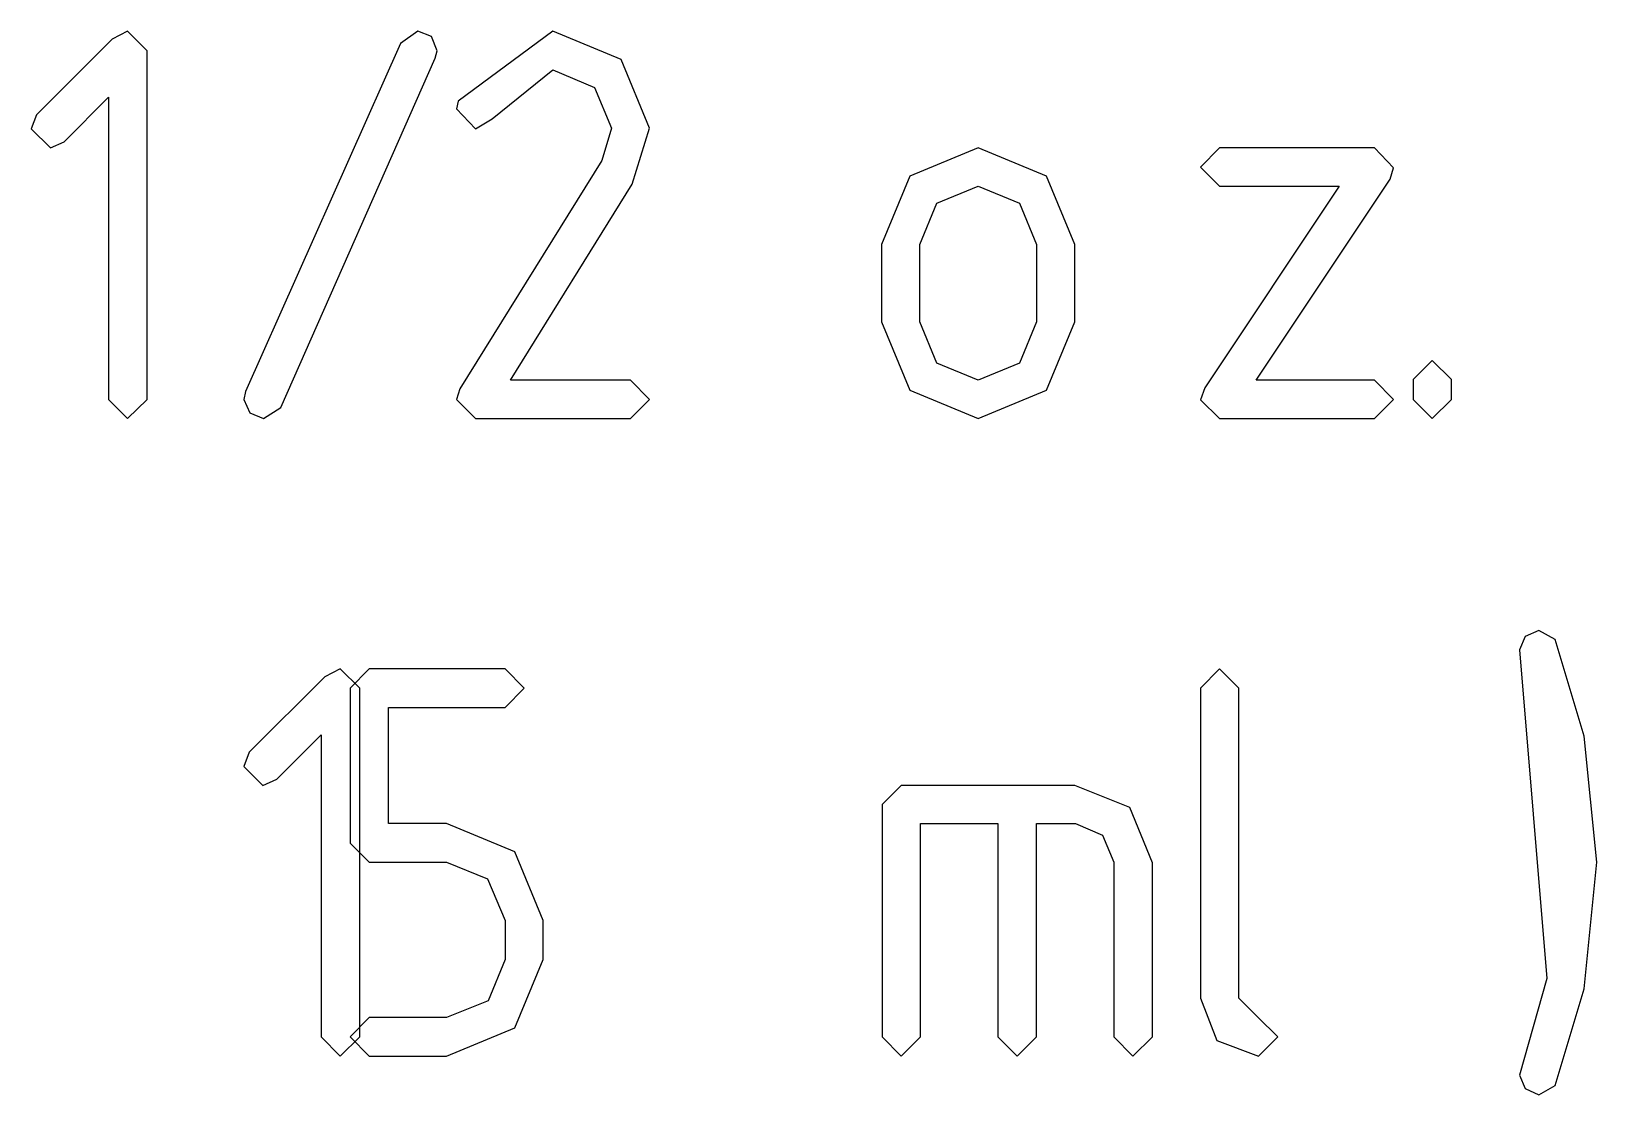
# Model space of a CAD drawing. Header units: metres. Extents: x 0 to 16.5, y 0 to 11.5.
# Drawn here: x 4.9495 to 5.154, y 5.5366 to 5.6756 of the extents above; entities that cross this region are included whole.
import ezdxf

# ---------------------------------------------------------------- set-up
doc = ezdxf.new("R2010")
doc.units = ezdxf.units.M

msp = doc.modelspace()

# ---------------------------------------------------------------- linework, layer by layer
for points in [[(4.95958, 5.6275), (4.96208, 5.625), (4.96463, 5.6275), (4.96463, 5.67307), (4.96208, 5.67562), (4.96007, 5.67458), (4.95019, 5.66471), (4.94949, 5.66287), (4.95199, 5.66037), (4.95378, 5.66118), (4.95958, 5.66699), (4.95958, 5.6275)], [(4.97803, 5.62576), (4.97982, 5.625), (4.9821, 5.62646), (5.00228, 5.6721), (5.0025, 5.67307), (5.00179, 5.67492), (5, 5.67562), (4.99772, 5.67404), (4.97749, 5.62853), (4.97726, 5.6275), (4.97803, 5.62576)], [(5.00526, 5.6665), (5.00504, 5.66547), (5.00754, 5.66287), (5.00971, 5.66417), (5.01764, 5.67057), (5.02306, 5.66829), (5.02528, 5.66297), (5.02403, 5.65875), (5.00549, 5.6289), (5.00504, 5.6275), (5.00754, 5.625), (5.02778, 5.625), (5.03028, 5.6275), (5.02778, 5.63004), (5.0121, 5.63004), (5.028, 5.65565), (5.03028, 5.66297), (5.02658, 5.67193), (5.01764, 5.67562), (5.00526, 5.6665)], [(5.06429, 5.62869), (5.07319, 5.625), (5.08214, 5.62869), (5.08583, 5.63764), (5.08583, 5.64774), (5.08214, 5.65668), (5.07319, 5.66037), (5.06429, 5.65668), (5.0606, 5.64774), (5.0606, 5.63764), (5.06429, 5.62869)], [(5.10281, 5.62901), (5.10226, 5.62744), (5.10476, 5.625), (5.125, 5.625), (5.1275, 5.6275), (5.125, 5.63004), (5.10954, 5.63004), (5.12706, 5.65631), (5.1275, 5.65776), (5.125, 5.66037), (5.10476, 5.66037), (5.10226, 5.65788), (5.10476, 5.65539), (5.12039, 5.65539), (5.10281, 5.62901)], [(5.07861, 5.63222), (5.07319, 5.63004), (5.06782, 5.63222), (5.0656, 5.63764), (5.0656, 5.64774), (5.06782, 5.65315), (5.07319, 5.65539), (5.07861, 5.65315), (5.08083, 5.64774), (5.08083, 5.63764), (5.07861, 5.63222)], [(5.13004, 5.6275), (5.13254, 5.625), (5.13504, 5.6275), (5.13504, 5.6301), (5.13254, 5.6326), (5.13004, 5.6301), (5.13004, 5.6275)], [(5.14751, 5.55181), (5.14393, 5.53917), (5.14469, 5.53743), (5.14649, 5.53662), (5.1486, 5.53782), (5.1524, 5.55046), (5.15403, 5.567), (5.1524, 5.5835), (5.1486, 5.59614), (5.14649, 5.59728), (5.14469, 5.59651), (5.14393, 5.59478), (5.14751, 5.55181)], [(4.98736, 5.54417), (4.98986, 5.54167), (4.9924, 5.54417), (4.9924, 5.58974), (4.98986, 5.59229), (4.98785, 5.59125), (4.97797, 5.58138), (4.97726, 5.57954), (4.97976, 5.57704), (4.98156, 5.57785), (4.98736, 5.58365), (4.98736, 5.54417)], [(4.99365, 5.567), (5.00375, 5.567), (5.00911, 5.56483), (5.01139, 5.5594), (5.01139, 5.55431), (5.00917, 5.54889), (5.00375, 5.54671), (4.99365, 5.54671), (4.99115, 5.54417), (4.99365, 5.54167), (5.00375, 5.54167), (5.01269, 5.54536), (5.01639, 5.55431), (5.01639, 5.5594), (5.01269, 5.56836), (5.00375, 5.57206), (4.99615, 5.57206), (4.99615, 5.58724), (5.01139, 5.58724), (5.01389, 5.58974), (5.01139, 5.59229), (4.99365, 5.59229), (4.99115, 5.58974), (4.99115, 5.5695), (4.99365, 5.567)], [(5.10226, 5.54926), (5.10439, 5.54372), (5.10986, 5.54167), (5.11236, 5.54417), (5.10975, 5.54676), (5.10726, 5.54926), (5.10726, 5.58974), (5.10476, 5.59229), (5.10226, 5.58974), (5.10226, 5.54926)], [(5.06065, 5.57454), (5.06065, 5.54417), (5.06315, 5.54167), (5.06569, 5.54417), (5.06569, 5.57206), (5.07579, 5.57206), (5.07579, 5.54417), (5.07829, 5.54167), (5.08083, 5.54417), (5.08083, 5.57206), (5.08594, 5.57206), (5.08946, 5.57053), (5.09093, 5.567), (5.09093, 5.54417), (5.09343, 5.54167), (5.09597, 5.54417), (5.09597, 5.56694), (5.09304, 5.57417), (5.08583, 5.57704), (5.06315, 5.57704), (5.06065, 5.57454)]]:
    msp.add_lwpolyline(points, close=True)

doc.saveas('drawing.dxf')
